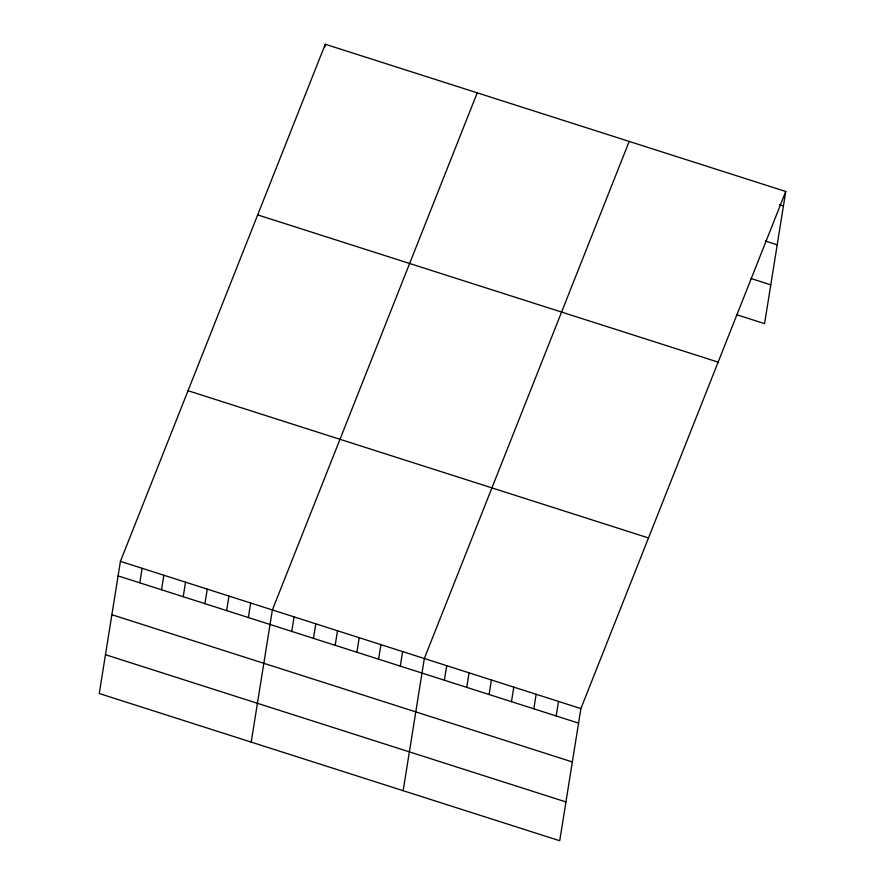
<?xml version="1.0" encoding="UTF-8"?>
<svg xmlns="http://www.w3.org/2000/svg" width="885" height="885" viewBox="0 0 885 885"><rect width="100%" height="100%" fill="white"/><g stroke="black" fill="none" stroke-linecap="round" stroke-linejoin="round"><path stroke-width="1.33" d="M120.426 561.356L99.253 693.519L559.718 840.75L580.892 708.586L785.747 191.481L325.282 44.25L120.426 561.356L580.892 708.586M139.808 582.828L142.131 568.303M161.512 589.764L163.836 575.239M183.217 596.711L185.54 582.186M204.922 603.647L207.256 589.122M226.637 610.595L228.961 596.07M324.861 46.894L325.282 44.25M248.342 617.531L250.665 603.006M251.207 742.106L272.381 609.942L477.236 92.837M291.751 631.414L294.085 616.889M313.467 638.35L315.79 623.825M335.172 645.298L337.495 630.773M356.876 652.234L359.21 637.709M378.592 659.181L380.915 644.656M400.297 666.117L402.62 651.592M403.162 790.692L424.324 658.528L629.191 141.423M444.37 680.211L446.693 665.686M466.738 687.357L469.061 672.832M489.095 694.515L491.429 679.99M511.464 701.661L513.787 687.136M533.832 708.819L536.155 694.294M556.189 715.965L558.524 701.44M785.747 191.481L764.574 323.644L736.951 314.806M779.475 204.745L783.424 206.006M765.359 241.041L777.196 244.824M751.055 278.51L770.791 284.826M257.679 214.9L718.144 362.131M188.029 390.716L648.495 537.947M118.092 575.892L578.558 723.122M111.875 614.71L572.341 761.941M105.47 654.701L565.935 801.932"/></g></svg>
